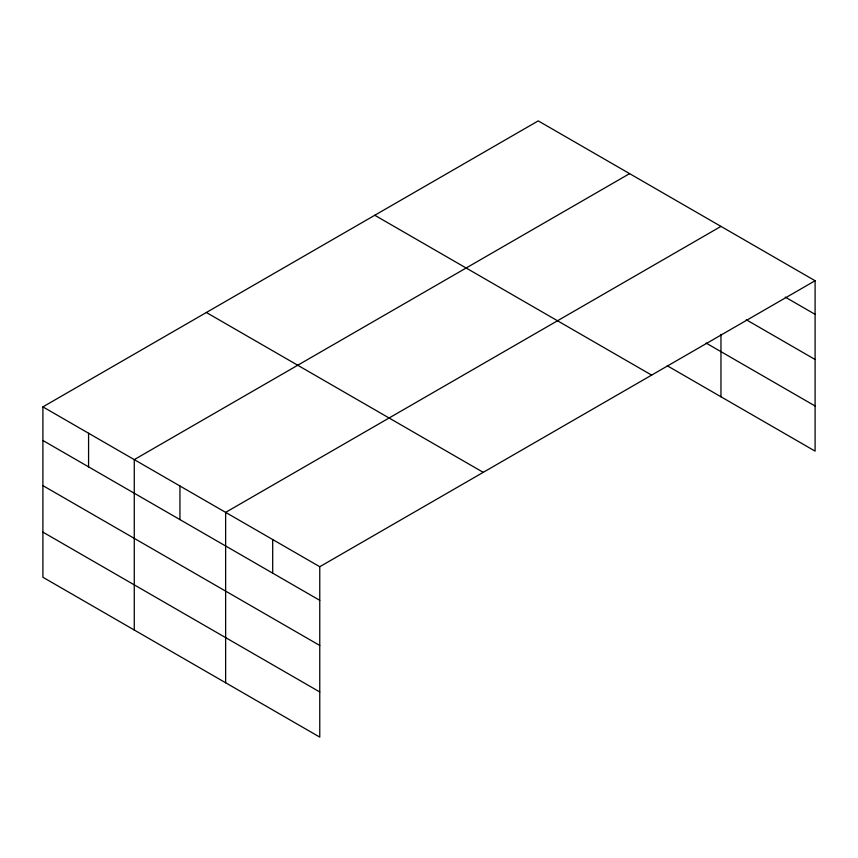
<?xml version="1.0" encoding="UTF-8"?>
<svg xmlns="http://www.w3.org/2000/svg" width="858" height="858" viewBox="0 0 858 858"><rect width="100%" height="100%" fill="white"/><g stroke="black" fill="none" stroke-linecap="round" stroke-linejoin="round"><path stroke-width="1.29" d="M815.1 280.738L538.234 120.892L42.9 406.874L42.9 577.262L319.766 737.108L319.766 566.72L815.1 280.738L815.1 451.126L667.288 365.787M629.6 173.638L134.266 459.62L134.266 630.008M720.967 226.394L225.633 512.376L225.633 682.764M785.252 297.115L815.1 314.35M746.224 319.723L815.1 359.491M706.123 343.071L815.1 405.995M374.774 215.261L651.64 375.118M206.36 312.494L483.226 472.35M42.9 406.874L319.766 566.72M42.9 440.486L319.766 600.332M42.9 485.617L319.766 645.463M42.9 532.121L319.766 691.966M720.967 334.373L720.967 396.782M272.694 539.543L272.694 573.155M179.944 485.993L179.944 519.605M88.578 433.247L88.578 466.859"/></g></svg>
